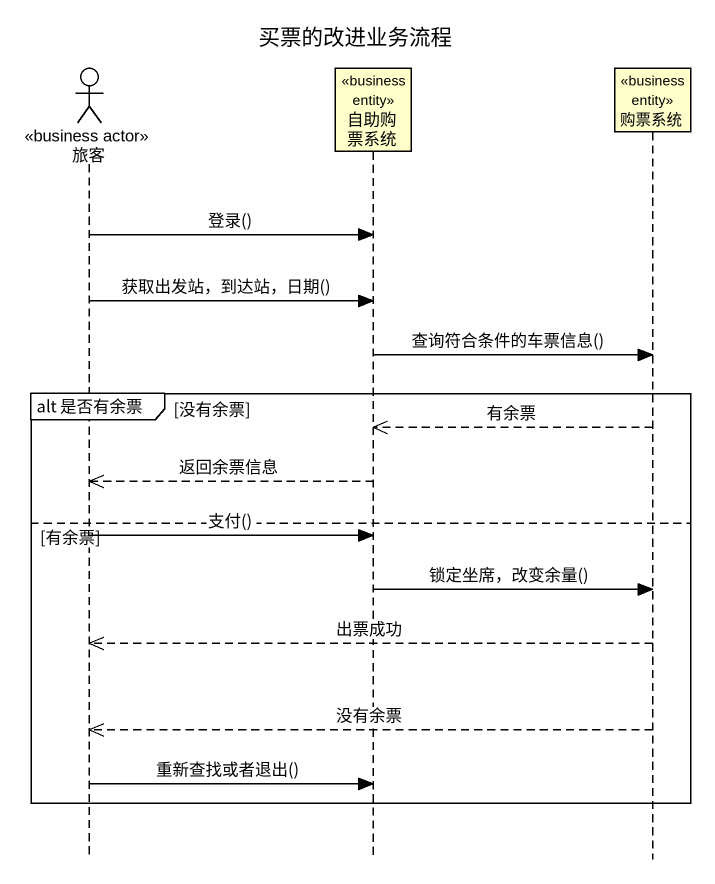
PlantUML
@startuml
title 买票的改进业务流程
hide footbox
actor 旅客 <<business actor>>
participant 自助购票系统 <<business entity>>
participant 购票系统 <<business entity>>

旅客 -> 自助购票系统 : 登录()
旅客 -> 自助购票系统 : 获取出发站，到达站，日期()
自助购票系统 -> 购票系统 : 查询符合条件的车票信息()
group alt 是否有余票 [没有余票]
  购票系统 -->> 自助购票系统 : 有余票
  自助购票系统 -->> 旅客 : 返回余票信息
else 有余票
  旅客 -> 自助购票系统 : 支付()
  自助购票系统 -> 购票系统 : 锁定坐席，改变余量()
  购票系统 -->> 旅客 : 出票成功
  购票系统 -->> 旅客 : 没有余票
  旅客 -> 自助购票系统 : 重新查找或者退出()
end
@enduml
